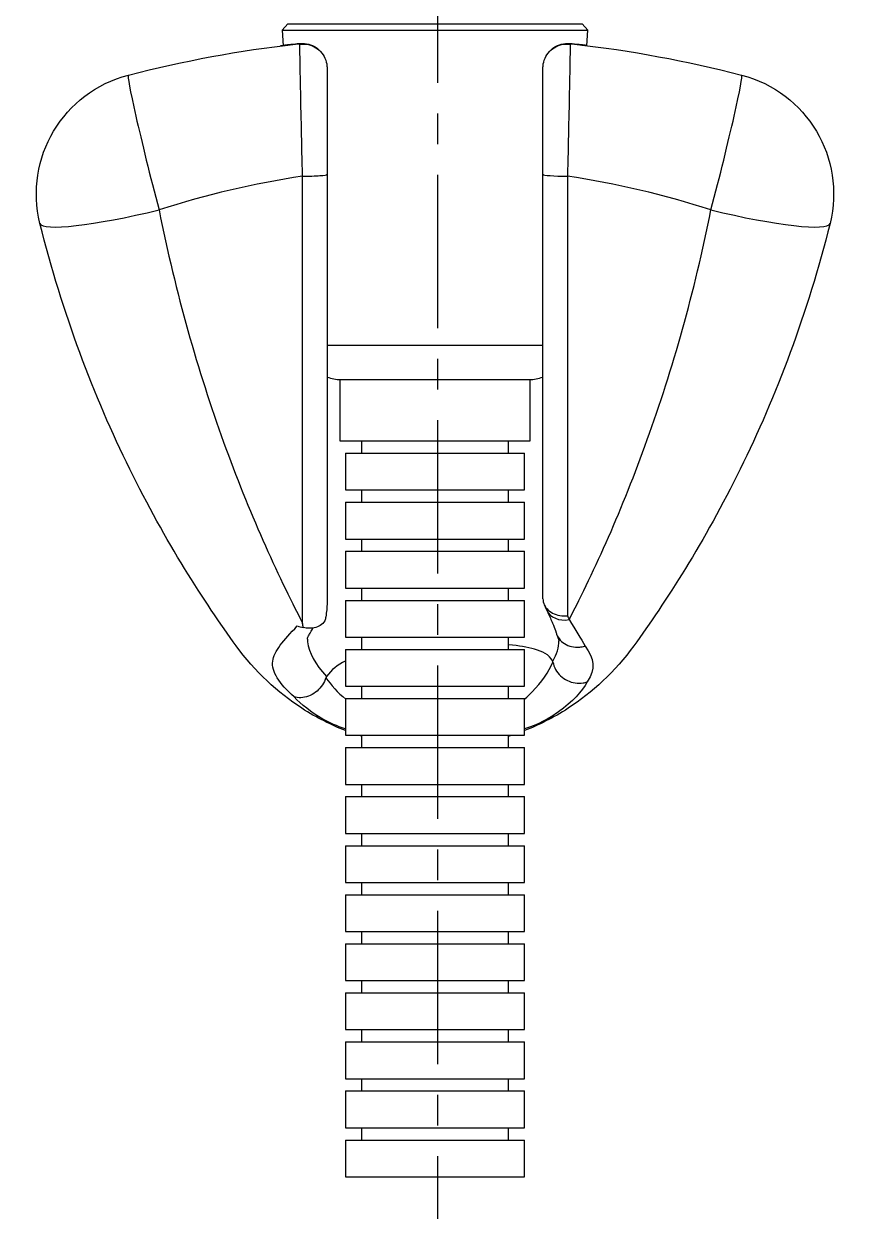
# Model space of a CAD drawing. Extents: x 1171 to 2300, y 0 to 827.
# Drawn here: x 1587.5 to 1654.5, y 290.3 to 387.1 of the extents above; entities that cross this region are included whole.
import ezdxf

# ---------------------------------------------------------------- set-up
doc = ezdxf.new("R2010")
doc.units = 0
doc.header["$LTSCALE"] = 10
doc.header["$MEASUREMENT"] = 0
doc.linetypes.add('CENTER', pattern=[2, 1.25, -0.25, 0.25, -0.25])
doc.layers.add('1', color=7, linetype='CONTINUOUS')

msp = doc.modelspace()

# ---------------------------------------------------------------- linework, layer by layer
at = {"layer": '1', "color": 1, "linetype": 'CENTER', "lineweight": -3}
msp.add_line((1621.205, 182.282), (1621.205, 566.215), dxfattribs=at)
at = {"layer": '1', "color": 7, "linetype": 'Continuous'}
for p, q in [((1608.979, 387.098), (1608.514, 386.599)), ((1608.514, 386.599), (1608.603, 385.299)), ((1608.514, 386.599), (1620.979, 386.599)), ((1608.979, 387.098), (1620.979, 387.098)), ((1620.979, 387.098), (1632.979, 387.098)), ((1620.979, 386.599), (1633.445, 386.599)), ((1633.445, 386.599), (1632.979, 387.098)), ((1633.355, 385.299), (1633.445, 386.599)), ((1610.179, 338.25), (1610.179, 374.681)), ((1612.179, 374.834), (1612.179, 339.925)), ((1629.779, 340.232), (1629.779, 374.834)), ((1631.779, 374.681), (1631.779, 338.849)), ((1612.179, 360.892), (1620.979, 360.892)), ((1620.979, 360.892), (1629.78, 360.892)), ((1613.229, 358.099), (1613.229, 353.098)), ((1628.729, 353.098), (1628.729, 358.099)), ((1613.229, 353.098), (1620.979, 353.098)), ((1614.979, 353.098), (1614.979, 352.098)), ((1620.979, 353.098), (1628.729, 353.098)), ((1626.979, 352.098), (1626.979, 353.098)), ((1613.679, 352.098), (1613.679, 349.098)), ((1613.679, 352.098), (1620.979, 352.098)), ((1620.979, 352.098), (1628.279, 352.098)), ((1628.279, 349.098), (1628.279, 352.098)), ((1613.679, 349.098), (1620.979, 349.098)), ((1614.979, 349.098), (1614.979, 348.098)), ((1620.979, 349.098), (1628.279, 349.098)), ((1626.979, 348.098), (1626.979, 349.098)), ((1613.679, 348.098), (1613.679, 345.098)), ((1613.679, 348.098), (1620.979, 348.098)), ((1620.979, 348.098), (1628.279, 348.098)), ((1628.279, 345.098), (1628.279, 348.098)), ((1613.679, 345.098), (1620.979, 345.098)), ((1614.979, 345.098), (1614.979, 344.098)), ((1620.979, 345.098), (1628.279, 345.098)), ((1626.979, 344.098), (1626.979, 345.098)), ((1613.679, 344.098), (1613.679, 341.098)), ((1613.679, 344.098), (1620.979, 344.098)), ((1620.979, 344.098), (1628.279, 344.098)), ((1628.279, 341.098), (1628.279, 344.098)), ((1613.679, 341.098), (1620.979, 341.098)), ((1614.979, 341.098), (1614.979, 340.098)), ((1620.979, 341.098), (1628.279, 341.098)), ((1626.979, 340.098), (1626.979, 341.098)), ((1613.679, 340.098), (1613.679, 337.098)), ((1613.679, 340.098), (1620.979, 340.098)), ((1620.979, 340.098), (1628.279, 340.098)), ((1628.279, 337.098), (1628.279, 340.098)), ((1613.679, 337.098), (1620.979, 337.098)), ((1614.979, 337.098), (1614.979, 336.098)), ((1620.979, 337.098), (1628.279, 337.098)), ((1626.979, 336.098), (1626.979, 337.098)), ((1613.679, 336.098), (1613.679, 333.098)), ((1613.679, 336.098), (1620.979, 336.098)), ((1620.979, 336.098), (1628.279, 336.098)), ((1628.279, 333.098), (1628.279, 336.098)), ((1613.679, 333.098), (1620.979, 333.098)), ((1614.979, 333.098), (1614.979, 332.098)), ((1620.979, 333.098), (1628.279, 333.098)), ((1626.979, 332.098), (1626.979, 333.098)), ((1613.679, 332.098), (1613.679, 329.098)), ((1613.679, 332.098), (1620.979, 332.098)), ((1620.979, 332.098), (1628.279, 332.098)), ((1628.279, 329.098), (1628.279, 332.098)), ((1613.679, 329.098), (1620.979, 329.098)), ((1614.979, 329.098), (1614.979, 328.098)), ((1620.979, 329.098), (1628.279, 329.098)), ((1626.979, 328.098), (1626.979, 329.098)), ((1613.679, 328.098), (1613.679, 325.098)), ((1613.679, 328.098), (1620.979, 328.098)), ((1620.979, 328.098), (1628.279, 328.098)), ((1628.279, 325.098), (1628.279, 328.098)), ((1613.679, 325.098), (1620.979, 325.098)), ((1614.979, 325.098), (1614.979, 324.098)), ((1620.979, 325.098), (1628.279, 325.098)), ((1626.979, 324.098), (1626.979, 325.098)), ((1613.679, 324.098), (1613.679, 321.098)), ((1613.679, 324.098), (1620.979, 324.098)), ((1620.979, 324.098), (1628.279, 324.098)), ((1628.279, 321.098), (1628.279, 324.098)), ((1613.679, 321.098), (1620.979, 321.098)), ((1614.979, 321.098), (1614.979, 320.098)), ((1620.979, 321.098), (1628.279, 321.098)), ((1626.979, 320.098), (1626.979, 321.098)), ((1613.679, 320.098), (1613.679, 317.098)), ((1613.679, 320.098), (1620.979, 320.098)), ((1620.979, 320.098), (1628.279, 320.098)), ((1628.279, 317.098), (1628.279, 320.098)), ((1613.679, 317.098), (1620.979, 317.098)), ((1614.979, 317.098), (1614.979, 316.098)), ((1620.979, 317.098), (1628.279, 317.098)), ((1626.979, 316.098), (1626.979, 317.098)), ((1613.679, 316.098), (1613.679, 313.098)), ((1613.679, 316.098), (1620.979, 316.098)), ((1620.979, 316.098), (1628.279, 316.098)), ((1628.279, 313.098), (1628.279, 316.098)), ((1613.679, 313.098), (1620.979, 313.098)), ((1614.979, 313.098), (1614.979, 312.098)), ((1620.979, 313.098), (1628.279, 313.098)), ((1626.979, 312.098), (1626.979, 313.098)), ((1613.679, 312.098), (1613.679, 309.098)), ((1613.679, 312.098), (1620.979, 312.098)), ((1620.979, 312.098), (1628.279, 312.098)), ((1628.279, 309.098), (1628.279, 312.098)), ((1613.679, 309.098), (1620.979, 309.098)), ((1614.979, 309.098), (1614.979, 308.098)), ((1620.979, 309.098), (1628.279, 309.098)), ((1626.979, 308.098), (1626.979, 309.098)), ((1613.679, 308.098), (1613.679, 305.098)), ((1613.679, 308.098), (1620.979, 308.098)), ((1620.979, 308.098), (1628.279, 308.098)), ((1628.279, 305.098), (1628.279, 308.098)), ((1613.679, 305.098), (1620.979, 305.098)), ((1614.979, 305.098), (1614.979, 304.098)), ((1620.979, 305.098), (1628.279, 305.098)), ((1626.979, 304.098), (1626.979, 305.098)), ((1613.679, 304.098), (1613.679, 301.098)), ((1613.679, 304.098), (1620.979, 304.098)), ((1620.979, 304.098), (1628.279, 304.098)), ((1628.279, 301.098), (1628.279, 304.098)), ((1613.679, 301.098), (1620.979, 301.098)), ((1614.979, 301.098), (1614.979, 300.098)), ((1620.979, 301.098), (1628.279, 301.098)), ((1626.979, 300.098), (1626.979, 301.098)), ((1613.679, 300.098), (1613.679, 297.098)), ((1613.679, 300.098), (1620.979, 300.098)), ((1620.979, 300.098), (1628.279, 300.098)), ((1628.279, 297.098), (1628.279, 300.098)), ((1613.679, 297.098), (1620.979, 297.098)), ((1614.979, 297.098), (1614.979, 296.098)), ((1620.979, 297.098), (1628.279, 297.098)), ((1626.979, 296.098), (1626.979, 297.098)), ((1613.679, 296.098), (1613.679, 293.098)), ((1613.679, 296.098), (1620.979, 296.098)), ((1620.979, 296.098), (1628.279, 296.098)), ((1628.279, 293.098), (1628.279, 296.098)), ((1613.679, 293.098), (1620.979, 293.098)), ((1620.979, 293.098), (1628.279, 293.098))]:
    msp.add_line(p, q, dxfattribs=at)
at = {"layer": '1', "color": 7, "linetype": 'Continuous', "extrusion": (0, 0, -1)}
for centre, start, end in [((-1598.479, 373.24), 346.03747, 75.5225), ((-1643.479, 373.24), 104.4775, 193.96253)]:
    msp.add_arc(centre, 10, start, end, dxfattribs=at)
at = {"layer": '1', "color": 7, "linetype": 'Continuous'}
for centre, start, end in [((1613.28, 361.098), 248.48507, 270), ((1628.679, 361.098), 270, 291.51493)]:
    msp.add_arc(centre, 3, start, end, dxfattribs=at)
for centre, major_axis, ratio, start_param, end_param in [((1598.479, 373.24), (2.5, -9.682), 0.032961, 3.141593, 4.839361), ((1643.479, 373.24), (-2.5, -9.682), 0.032961, 1.443824, 3.141593), ((1610.179, 374.834), (-2, 0), 0.076696, 1.570796, 3.141593), ((1631.779, 374.834), (-2, 0), 0.076696, 0, 1.570796), ((1598.479, 373.24), (9.705, 2.413), 0.126983, 3.141593, 4.680827), ((1643.479, 373.24), (-9.705, 2.413), 0.126983, 1.602358, 3.141593), ((1631.921, 340.102), (-1.826, -0.815), 0.760059, 6.274802, 7.5268)]:
    msp.add_ellipse(centre, major_axis=major_axis, ratio=ratio, start_param=start_param, end_param=end_param, dxfattribs=at)
for points, degree in [([(1595.979, 382.923), (1600.495, 384.089), (1605.04, 384.927), (1609.611, 385.45)], 3), ([(1608.75, 385.348), (1608.563, 385.325), (1608.437, 385.309), (1608.373, 385.301)], 3), ([(1609.611, 385.45), (1609.042, 385.385), (1608.75, 385.352), (1608.74, 385.352)], 3), ([(1609.458, 385.433), (1609.603, 385.449), (1609.77, 385.468), (1609.959, 385.489)], 3), ([(1610.453, 385.438), (1610.056, 385.513), (1609.608, 385.438)], 2), ([(1609.958, 385.439), (1609.832, 385.458), (1609.716, 385.462), (1609.611, 385.45)], 3), ([(1632.339, 385.436), (1631.897, 385.511), (1631.507, 385.436)], 2), ([(1632, 385.489), (1632.188, 385.468), (1632.354, 385.45), (1632.498, 385.434)], 3), ([(1632.347, 385.45), (1632.243, 385.462), (1632.127, 385.458), (1632, 385.439)], 3), ([(1632.347, 385.45), (1636.945, 384.924), (1641.49, 384.082), (1645.979, 382.923)], 3), ([(1633.218, 385.352), (1633.209, 385.352), (1632.917, 385.385), (1632.347, 385.45)], 3), ([(1633.335, 385.332), (1633.332, 385.333), (1633.276, 385.34), (1633.169, 385.353)], 3), ([(1612.172, 383.663), (1612.177, 383.607), (1612.179, 383.55), (1612.179, 383.495)], 3), ([(1629.779, 383.495), (1629.779, 383.55), (1629.782, 383.607), (1629.786, 383.663)], 3), ([(1610.179, 374.681), (1606.242, 374.088), (1602.309, 373.163), (1598.479, 371.932)], 3), ([(1643.479, 371.932), (1639.647, 373.164), (1635.747, 374.084), (1631.779, 374.681)], 3), ([(1612.179, 339.925), (1612.179, 339.517), (1612.135, 339.13), (1612.079, 338.768)], 3), ([(1629.886, 339.723), (1630.084, 339.296)], 1), ([(1609.745, 338.014), (1609.909, 337.968), (1610.073, 337.924), (1610.236, 337.883)], 3), ([(1612.079, 338.768), (1612.055, 338.649), (1612.028, 338.532), (1611.999, 338.418)], 3), ([(1631.779, 338.849), (1631.828, 338.74), (1631.875, 338.633), (1631.921, 338.525)], 3), ([(1631.921, 338.525), (1632.432, 337.69), (1632.889, 336.994), (1633.217, 336.374)], 3), ([(1630.573, 335.13), (1630.912, 335.718), (1631.082, 336.254), (1631.082, 336.807)], 3), ([(1633.217, 336.374), (1633.975, 335.331), (1634.101, 334.523), (1633.398, 333.464)], 3), ([(1613.668, 335.153), (1613.05, 334.84), (1612.528, 334.439), (1612.135, 333.895)], 3), ([(1612.087, 333.795), (1612.51, 333.194), (1613.036, 332.591), (1613.711, 332.039)], 3), ([(1615.001, 329.013), (1614.938, 329.033), (1614.875, 329.053), (1614.812, 329.074)], 3), ([(1627.112, 329.062), (1627.058, 329.045), (1627.004, 329.028), (1626.951, 329.011)], 3)]:
    msp.add_open_spline(points, degree=degree, dxfattribs=at)
for points, knots in [([(1608.758, 385.348), (1608.761, 385.349), (1608.768, 385.349), (1608.798, 385.353), (1608.864, 385.358), (1608.931, 385.361), (1608.98, 385.361), (1608.992, 385.361)], [0, 0, 0, 0, 0.117287, 0.217707, 0.437799, 0.865839, 1, 1, 1, 1]), ([(1609.958, 385.439), (1609.963, 385.44), (1609.968, 385.441), (1610.145, 385.463), (1610.321, 385.462), (1610.712, 385.408), (1610.929, 385.339), (1611.32, 385.137), (1611.499, 385.001), (1611.796, 384.684), (1611.92, 384.499), (1612.097, 384.101), (1612.153, 383.883), (1612.172, 383.663)], [0, 0, 0, 0, 0.004771, 0.004771, 0.168449, 0.168449, 0.381096, 0.381096, 0.589432, 0.589432, 0.794609, 0.794609, 1, 1, 1, 1]), ([(1610.179, 374.681), (1610.117, 377.281), (1610.061, 379.904), (1609.982, 383.868), (1609.96, 385.179), (1609.958, 385.439)], [0, 0, 0, 0, 0.5, 0.5, 1, 1, 1, 1]), ([(1609.959, 385.489), (1609.963, 385.489), (1609.968, 385.49), (1610.208, 385.515), (1610.451, 385.497), (1610.895, 385.382), (1611.102, 385.289), (1611.396, 385.094), (1611.499, 385.01), (1611.592, 384.917)], [0, 0, 0, 0, 0.007507, 0.007507, 0.408699, 0.408699, 0.781214, 0.781214, 1, 1, 1, 1]), ([(1629.786, 383.663), (1629.805, 383.883), (1629.861, 384.101), (1630.039, 384.499), (1630.162, 384.684), (1630.46, 385.001), (1630.639, 385.137), (1631.029, 385.339), (1631.247, 385.408), (1631.638, 385.462), (1631.814, 385.463), (1631.99, 385.441), (1631.995, 385.44), (1632, 385.439)], [0, 0, 0, 0, 0.205391, 0.205391, 0.410568, 0.410568, 0.618904, 0.618904, 0.831551, 0.831551, 0.995229, 0.995229, 1, 1, 1, 1]), ([(1630.367, 384.917), (1630.46, 385.01), (1630.563, 385.094), (1630.856, 385.289), (1631.064, 385.382), (1631.507, 385.497), (1631.751, 385.515), (1631.991, 385.49), (1631.995, 385.489), (1632, 385.489)], [0, 0, 0, 0, 0.218786, 0.218786, 0.591301, 0.591301, 0.992493, 0.992493, 1, 1, 1, 1]), ([(1632, 385.439), (1631.999, 385.179), (1631.976, 383.868), (1631.898, 379.904), (1631.842, 377.281), (1631.779, 374.681)], [0, 0, 0, 0, 0.5, 0.5, 1, 1, 1, 1]), ([(1632.953, 385.36), (1632.995, 385.361), (1633.065, 385.36), (1633.145, 385.354), (1633.182, 385.35), (1633.194, 385.349), (1633.198, 385.349), (1633.199, 385.348)], [0, 0, 0, 0, 0.469812, 0.772051, 0.873112, 0.946142, 1, 1, 1, 1]), ([(1612.179, 383.495), (1612.179, 383.412), (1612.179, 382.403), (1612.179, 379.188), (1612.179, 376.999), (1612.179, 374.834)], [0, 0, 0, 0, 0.5, 0.5, 1, 1, 1, 1]), ([(1629.779, 374.834), (1629.779, 376.999), (1629.779, 379.188), (1629.779, 382.403), (1629.779, 383.412), (1629.779, 383.495)], [0, 0, 0, 0, 0.5, 0.5, 1, 1, 1, 1]), ([(1598.479, 371.932), (1599.16, 368.525), (1599.95, 365.251), (1601.716, 358.939), (1602.704, 355.874), (1604.776, 350.14), (1605.853, 347.478), (1608.034, 342.538), (1609.142, 340.254), (1610.179, 338.25)], [0, 0, 0, 0, 0.25, 0.25, 0.5, 0.5, 0.75, 0.75, 1, 1, 1, 1]), ([(1631.921, 338.525), (1632.952, 340.529), (1634.05, 342.806), (1636.204, 347.717), (1637.267, 350.36), (1639.311, 356.047), (1640.285, 359.08), (1642.027, 365.325), (1642.807, 368.564), (1643.479, 371.932)], [0, 0, 0, 0, 0.25, 0.25, 0.5, 0.5, 0.75, 0.75, 1, 1, 1, 1]), ([(1604.769, 336.384), (1603.489, 338.156), (1602.047, 340.273), (1599.068, 345.135), (1597.545, 347.858), (1594.652, 353.737), (1593.254, 356.953), (1590.777, 363.658), (1589.687, 367.159), (1588.775, 370.827)], [0, 0, 0, 0, 0.25, 0.25, 0.5, 0.5, 0.75, 0.75, 1, 1, 1, 1]), ([(1653.184, 370.827), (1652.272, 367.159), (1651.182, 363.658), (1648.705, 356.953), (1647.307, 353.737), (1644.414, 347.858), (1642.891, 345.135), (1639.911, 340.273), (1638.47, 338.156), (1637.19, 336.384)], [0, 0, 0, 0, 0.25, 0.25, 0.5, 0.5, 0.75, 0.75, 1, 1, 1, 1]), ([(1613.179, 358.1), (1613.179, 358.1), (1613.179, 358.1), (1613.179, 358.1), (1614.02, 358.1), (1616.908, 358.1), (1618.937, 358.1), (1620.979, 358.1)], [0, 0, 0, 0, 0.000824, 0.000824, 0.500412, 0.500412, 1, 1, 1, 1]), ([(1620.979, 358.1), (1623.021, 358.1), (1625.051, 358.1), (1627.939, 358.1), (1628.779, 358.1), (1628.779, 358.1), (1628.779, 358.1), (1628.779, 358.1)], [0, 0, 0, 0, 0.49959, 0.49959, 0.999181, 0.999181, 1, 1, 1, 1]), ([(1629.779, 340.232), (1629.779, 340.058), (1629.817, 339.886), (1629.963, 339.571), (1630.073, 339.425), (1630.348, 339.178), (1630.517, 339.074), (1630.893, 338.92), (1631.104, 338.87), (1631.466, 338.836), (1631.614, 338.835), (1631.768, 338.848), (1631.774, 338.848), (1631.779, 338.849)], [0, 0, 0, 0, 0.212222, 0.212222, 0.424374, 0.424374, 0.637608, 0.637608, 0.852942, 0.852942, 0.994498, 0.994498, 1, 1, 1, 1]), ([(1630.082, 339.334), (1630.118, 339.253), (1630.298, 338.847), (1630.553, 338.264), (1630.766, 337.729), (1630.829, 337.52), (1630.844, 337.467)], [0, 0, 0, 0, 0.103224, 0.524644, 0.869823, 1, 1, 1, 1]), ([(1609.489, 332.227), (1608.264, 333.31), (1607.649, 334.287), (1607.843, 335.982), (1608.635, 336.798), (1609.745, 338.014)], [0, 0, 0, 0, 0.5, 0.5, 1, 1, 1, 1]), ([(1610.236, 337.883), (1610.219, 337.992), (1610.202, 338.102), (1610.183, 338.225), (1610.181, 338.238), (1610.179, 338.25)], [0, 0, 0, 0, 0.900036, 0.900036, 1, 1, 1, 1]), ([(1611.999, 338.418), (1611.907, 338.274), (1611.779, 338.15), (1611.479, 337.964), (1611.303, 337.897), (1610.918, 337.822), (1610.702, 337.816), (1610.402, 337.851), (1610.319, 337.865), (1610.236, 337.883)], [0, 0, 0, 0, 0.290833, 0.290833, 0.580688, 0.580688, 0.885685, 0.885685, 1, 1, 1, 1]), ([(1610.578, 336.938), (1610.577, 336.938), (1610.577, 336.944), (1610.581, 336.984), (1610.654, 337.188), (1610.814, 337.483), (1610.971, 337.73), (1611.049, 337.848)], [0, 0, 0, 0, 0.070781, 0.337198, 0.585459, 0.817998, 1, 1, 1, 1]), ([(1610.578, 336.946), (1610.577, 336.868), (1610.581, 336.79), (1610.672, 335.84), (1611.219, 334.891), (1612.135, 333.895)], [0, 0, 0, 0, 0.082026, 0.082026, 1, 1, 1, 1]), ([(1630.85, 337.471), (1630.902, 337.294), (1630.986, 337.126), (1631.214, 336.82), (1631.366, 336.68), (1631.713, 336.461), (1631.912, 336.379), (1632.329, 336.284), (1632.553, 336.269), (1632.91, 336.301), (1633.047, 336.326), (1633.193, 336.367), (1633.205, 336.371), (1633.217, 336.374)], [0, 0, 0, 0, 0.202242, 0.202242, 0.419427, 0.419427, 0.636714, 0.636714, 0.854125, 0.854125, 0.98775, 0.98775, 1, 1, 1, 1]), ([(1630.916, 337.251), (1630.951, 337.183), (1631.04, 337.002), (1631.08, 336.837), (1631.085, 336.793), (1631.084, 336.783), (1631.084, 336.783)], [0, 0, 0, 0, 0.197918, 0.592862, 0.998647, 1, 1, 1, 1]), ([(1613.691, 329.477), (1612.551, 329.925), (1611.326, 330.523), (1608.185, 332.554), (1606.275, 334.299), (1604.769, 336.384)], [0, 0, 0, 0, 0.384067, 0.384067, 1, 1, 1, 1]), ([(1630.573, 335.13), (1630.263, 335.707), (1629.751, 335.931), (1628.504, 336.29), (1627.802, 336.402), (1627.009, 336.482)], [0, 0, 0, 0, 0.533403, 0.533403, 1, 1, 1, 1]), ([(1637.19, 336.384), (1635.688, 334.306), (1633.773, 332.553), (1630.629, 330.521), (1629.408, 329.924), (1628.272, 329.478)], [0, 0, 0, 0, 0.616324, 0.616324, 1, 1, 1, 1]), ([(1628.305, 332.078), (1628.518, 332.26), (1628.715, 332.447), (1629.685, 333.427), (1630.248, 334.266), (1630.594, 335.064)], [0, 0, 0, 0, 0.191134, 0.191134, 1, 1, 1, 1]), ([(1630.594, 335.064), (1630.592, 335.079), (1630.588, 335.093), (1630.581, 335.114), (1630.577, 335.123), (1630.573, 335.13)], [0, 0, 0, 0, 0.53512, 0.53512, 1, 1, 1, 1]), ([(1630.594, 335.064), (1630.632, 334.859), (1630.706, 334.654), (1630.918, 334.276), (1631.058, 334.098), (1631.383, 333.794), (1631.573, 333.664), (1631.974, 333.468), (1632.192, 333.399), (1632.624, 333.333), (1632.846, 333.334), (1633.161, 333.388), (1633.266, 333.416), (1633.377, 333.456), (1633.388, 333.46), (1633.398, 333.464)], [0, 0, 0, 0, 0.179587, 0.179587, 0.359174, 0.359174, 0.538771, 0.538771, 0.718454, 0.718454, 0.898245, 0.898245, 0.990374, 0.990374, 1, 1, 1, 1]), ([(1612.087, 333.795), (1612.025, 333.593), (1611.929, 333.392), (1611.684, 333.024), (1611.532, 332.852), (1611.194, 332.561), (1611.003, 332.438), (1610.609, 332.256), (1610.401, 332.195), (1609.996, 332.143), (1609.794, 332.152), (1609.575, 332.202), (1609.543, 332.21), (1609.504, 332.222), (1609.496, 332.224), (1609.489, 332.227)], [0, 0, 0, 0, 0.191438, 0.191438, 0.38287, 0.38287, 0.574422, 0.574422, 0.766339, 0.766339, 0.958624, 0.958624, 0.992339, 0.992339, 1, 1, 1, 1]), ([(1612.135, 333.895), (1612.123, 333.877), (1612.111, 333.856), (1612.096, 333.82), (1612.091, 333.808), (1612.087, 333.795)], [0, 0, 0, 0, 0.674483, 0.674483, 1, 1, 1, 1]), ([(1633.398, 333.464), (1632.981, 332.683), (1632.182, 331.812), (1630.296, 330.472), (1629.373, 329.957), (1628.287, 329.612)], [0, 0, 0, 0, 0.597437, 0.597437, 1, 1, 1, 1]), ([(1613.667, 329.616), (1612.997, 329.83), (1612.387, 330.11), (1610.854, 330.972), (1610.083, 331.603), (1609.489, 332.227)], [0, 0, 0, 0, 0.358827, 0.358827, 1, 1, 1, 1])]:
    msp.add_open_spline(points, degree=3, knots=knots, dxfattribs=at)

doc.saveas('drawing.dxf')
